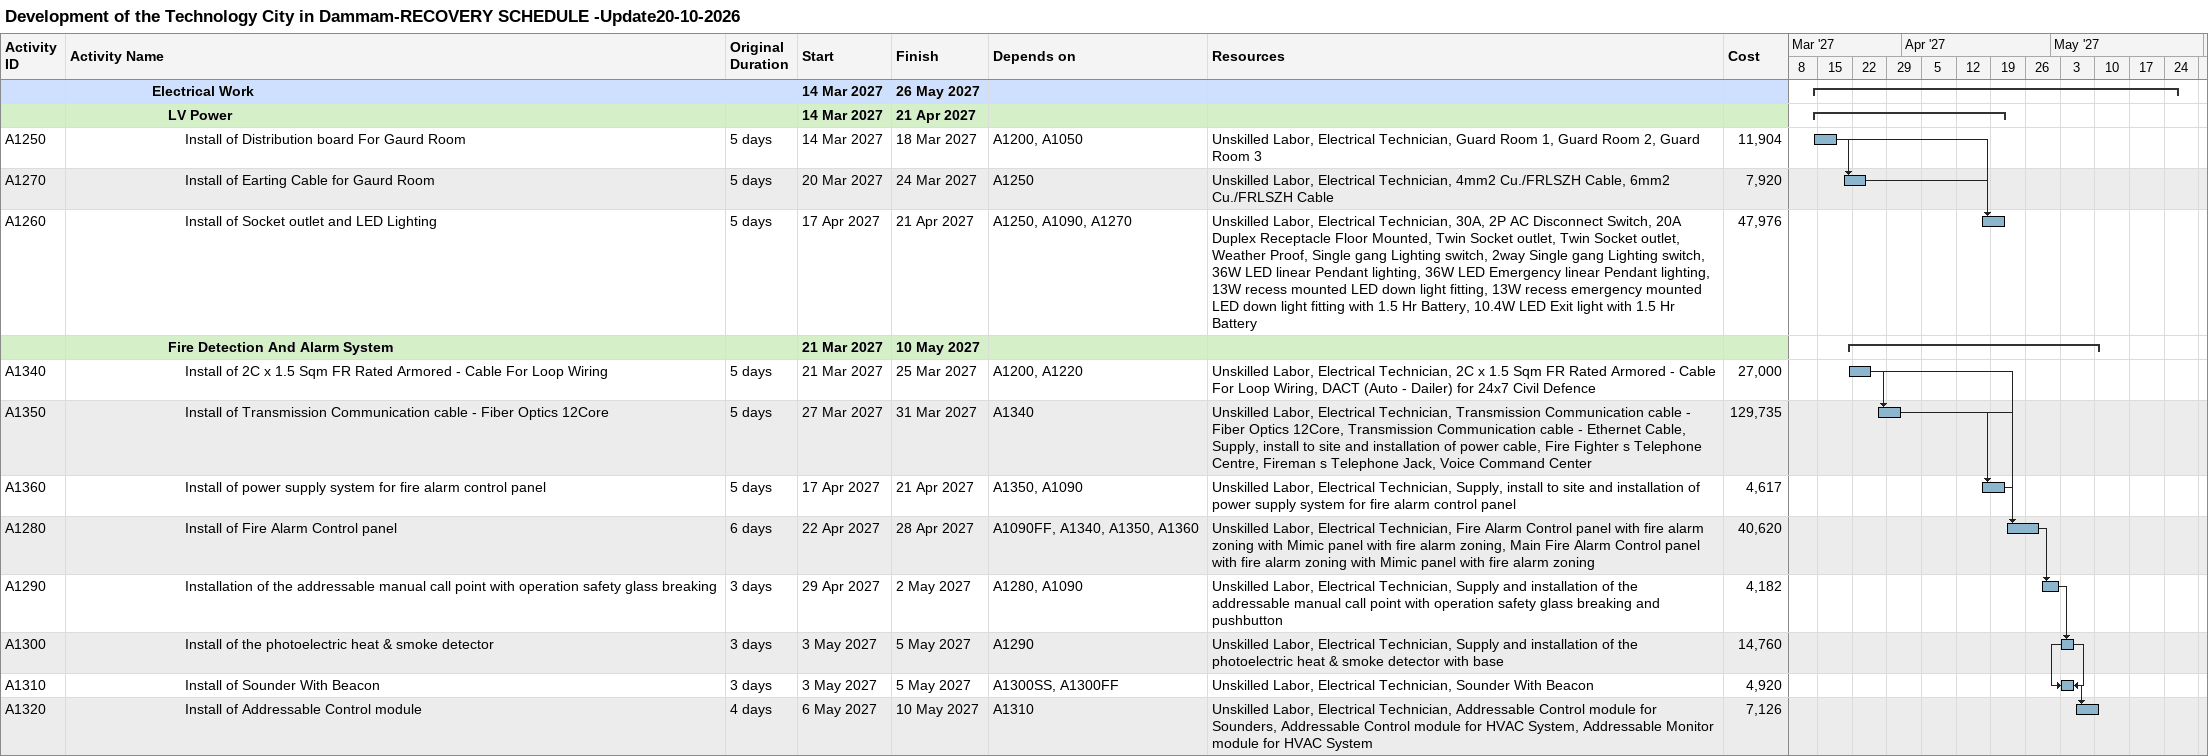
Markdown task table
Development of the Technology City in Dammam-RECOVERY SCHEDULE -Update20-10-2026

| ID | Level | Task | Original duration | Start | Finish | Predecessors | Resources | Cost |
|---|---|---|---|---|---|---|---|---|
|  | 6 | **Electrical Work** |  | 2027-03-14 | 2027-05-26 |  |  |  |
|  | 7 | **LV Power** |  | 2027-03-14 | 2027-04-21 |  |  |  |
| A1250 | 8 | Install of Distribution board For Gaurd Room | 5d | 2027-03-14 | 2027-03-18 | A1200, A1050 | Unskilled Labor, Electrical Technician, Guard Room 1, Guard Room 2, Guard Room 3 | 11904 |
| A1270 | 8 | Install of Earting Cable for Gaurd Room | 5d | 2027-03-20 | 2027-03-24 | A1250 | Unskilled Labor, Electrical Technician, 4mm2 Cu./FRLSZH Cable, 6mm2 Cu./FRLSZH Cable | 7920 |
| A1260 | 8 | Install of Socket outlet and LED Lighting | 5d | 2027-04-17 | 2027-04-21 | A1250, A1090, A1270 | Unskilled Labor, Electrical Technician, 30A, 2P AC Disconnect Switch, 20A Duplex Receptacle Floor Mounted, Twin Socket outlet, Twin Socket outlet, Weather Proof, Single gang Lighting switch, 2way Single gang Lighting switch, 36W LED linear Pendant lighting, 36W LED Emergency linear Pendant lighting, 13W recess mounted LED down light fitting, 13W recess emergency mounted LED down light fitting with 1.5 Hr Battery, 10.4W LED Exit light with 1.5 Hr Battery | 47976 |
|  | 7 | **Fire Detection And Alarm System** |  | 2027-03-21 | 2027-05-10 |  |  |  |
| A1340 | 8 | Install of 2C x 1.5 Sqm FR Rated Armored - Cable For Loop Wiring | 5d | 2027-03-21 | 2027-03-25 | A1200, A1220 | Unskilled Labor, Electrical Technician, 2C x 1.5 Sqm FR Rated Armored - Cable For Loop Wiring, DACT (Auto - Dailer) for 24x7 Civil Defence | 27000 |
| A1350 | 8 | Install of Transmission Communication cable - Fiber Optics 12Core | 5d | 2027-03-27 | 2027-03-31 | A1340 | Unskilled Labor, Electrical Technician, Transmission Communication cable - Fiber Optics 12Core, Transmission Communication cable - Ethernet Cable, Supply, install to site and installation of power cable, Fire Fighter s Telephone Centre, Fireman s Telephone Jack, Voice Command Center | 129735 |
| A1360 | 8 | Install of power supply system for fire alarm control panel | 5d | 2027-04-17 | 2027-04-21 | A1350, A1090 | Unskilled Labor, Electrical Technician, Supply, install to site and installation of power supply system for fire alarm control panel | 4617 |
| A1280 | 8 | Install of Fire Alarm Control panel | 6d | 2027-04-22 | 2027-04-28 | A1090FF, A1340, A1350, A1360 | Unskilled Labor, Electrical Technician, Fire Alarm Control panel with fire alarm zoning with Mimic panel with fire alarm zoning, Main Fire Alarm Control panel with fire alarm zoning with Mimic panel with fire alarm zoning | 40620 |
| A1290 | 8 | Installation of the addressable manual call point with operation safety glass breaking | 3d | 2027-04-29 | 2027-05-02 | A1280, A1090 | Unskilled Labor, Electrical Technician, Supply and installation of the addressable manual call point with operation safety glass breaking and pushbutton | 4182 |
| A1300 | 8 | Install of the photoelectric heat & smoke detector | 3d | 2027-05-03 | 2027-05-05 | A1290 | Unskilled Labor, Electrical Technician, Supply and installation of the photoelectric heat & smoke detector with base | 14760 |
| A1310 | 8 | Install of Sounder With Beacon | 3d | 2027-05-03 | 2027-05-05 | A1300SS, A1300FF | Unskilled Labor, Electrical Technician, Sounder With Beacon | 4920 |
| A1320 | 8 | Install of Addressable Control module | 4d | 2027-05-06 | 2027-05-10 | A1310 | Unskilled Labor, Electrical Technician, Addressable Control module for Sounders, Addressable Control module for HVAC System, Addressable Monitor module for HVAC System | 7126 |
